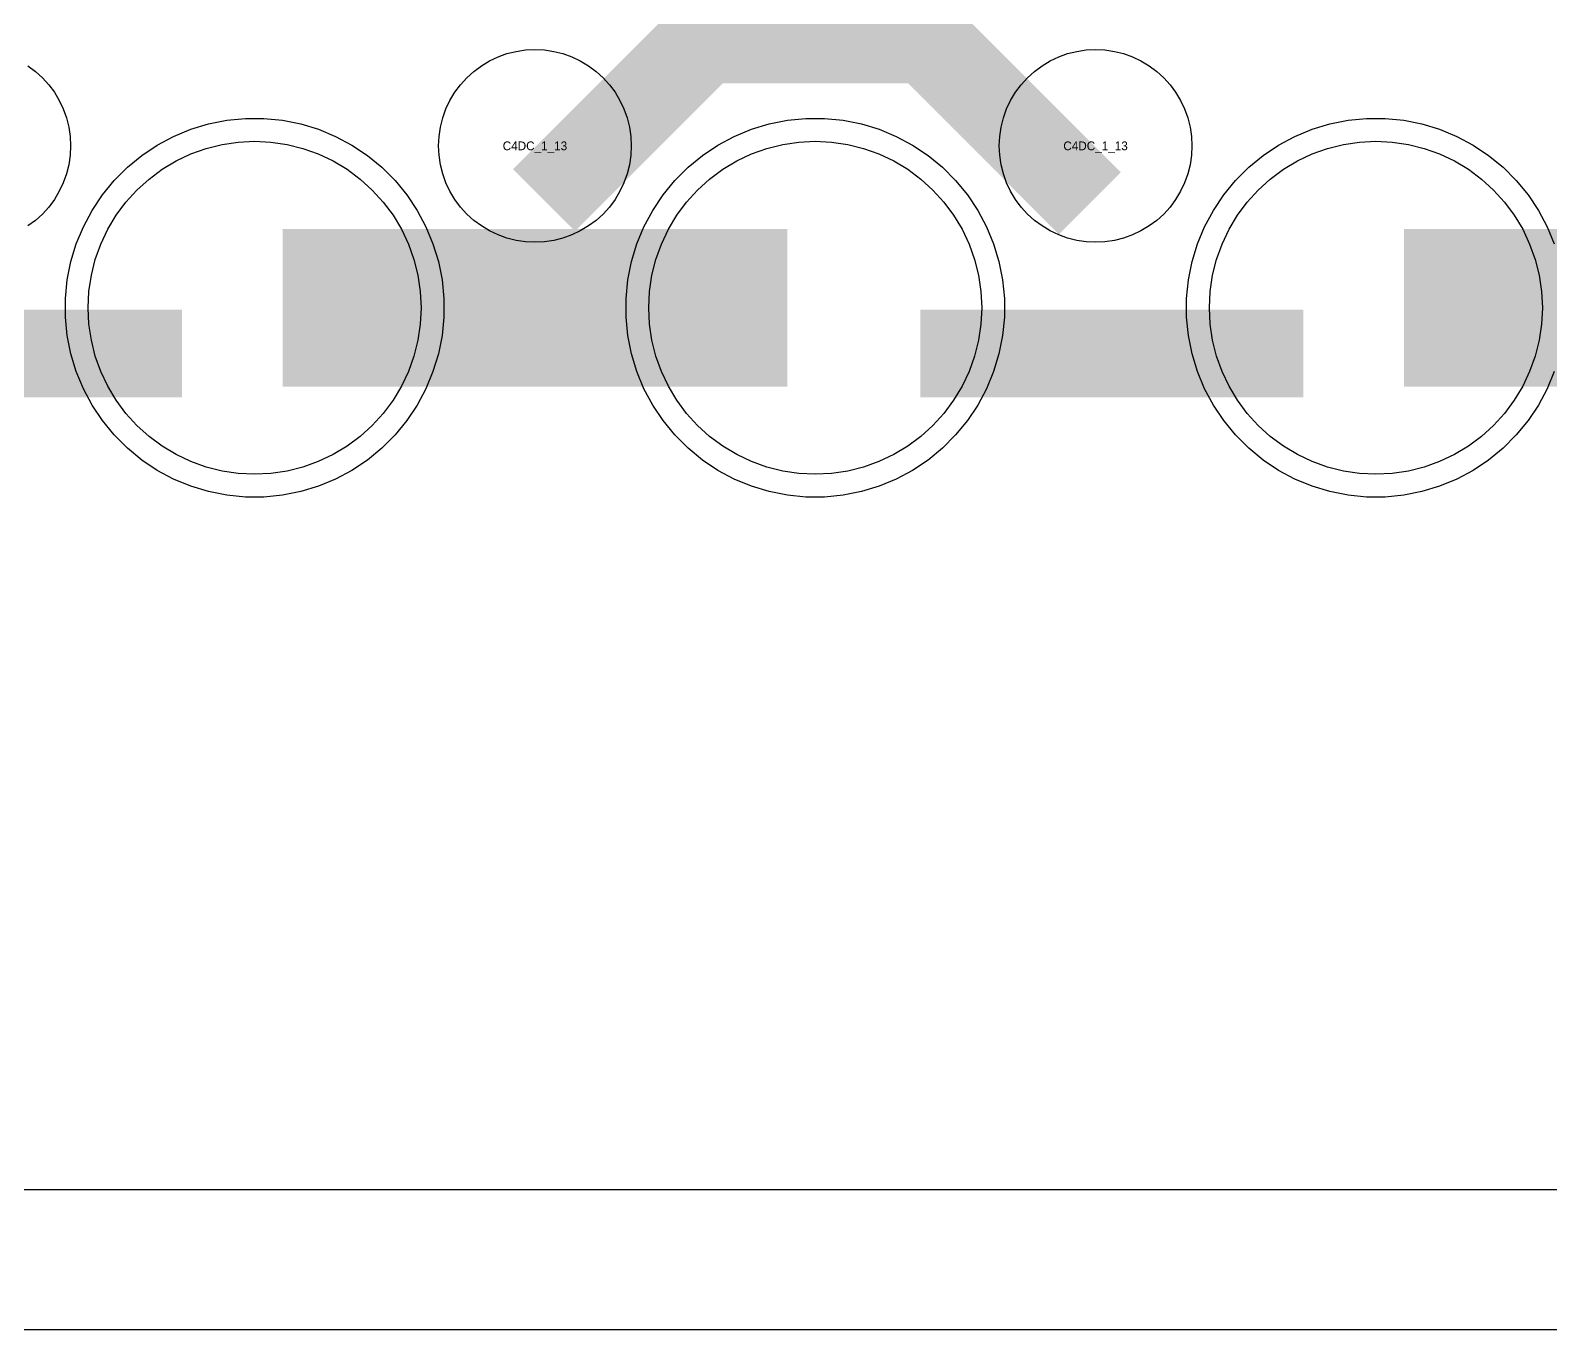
# Model space of a CAD drawing. Extents: x -11880 to 11880, y -14992 to 14992.
# Drawn here: x -7984 to -7550.1, y -14992.5 to -14621.9 of the extents above; entities that cross this region are included whole.
import ezdxf
from ezdxf.enums import TextEntityAlignment as Align

# ---------------------------------------------------------------- set-up
doc = ezdxf.new("R2010")
doc.units = 0
doc.header["$MEASUREMENT"] = 0
for name, color, linetype in [('GDS_775_DT_237', 138, 'CONTINUOUS'), ('OUTLINE', 30, 'CONTINUOUS'), ('RDL1_FS', 34, 'CONTINUOUS'), ('RDL_BS', 160, 'CONTINUOUS')]:
    doc.layers.add(name, color=color, linetype=linetype)

msp = doc.modelspace()

# ---------------------------------------------------------------- linework, layer by layer
at = {"layer": 'OUTLINE'}
for points in [[(-11880, -14992.5), (11880, -14992.5), (11880, 14992.5), (-11880, 14992.5)], [(-11840, -14952.5), (11840, -14952.5), (11840, 14952.5), (-11840, 14952.5)]]:
    msp.add_lwpolyline(points, close=True, dxfattribs=at)
at = {"layer": 'RDL1_FS'}
for points in [[(-7920, -14748.509), (-7924.657, -14748.28), (-7929.268, -14747.596), (-7933.791, -14746.464), (-7938.181, -14744.892), (-7942.395, -14742.9), (-7946.395, -14740.502), (-7950.14, -14737.724), (-7953.594, -14734.594), (-7956.724, -14731.14), (-7959.502, -14727.395), (-7961.9, -14723.395), (-7963.892, -14719.181), (-7965.464, -14714.791), (-7966.596, -14710.268), (-7967.28, -14705.657), (-7967.509, -14701), (-7967.28, -14696.343), (-7966.596, -14691.732), (-7965.464, -14687.209), (-7963.892, -14682.819), (-7961.9, -14678.605), (-7959.502, -14674.605), (-7956.724, -14670.86), (-7953.594, -14667.406), (-7950.14, -14664.276), (-7946.395, -14661.498), (-7942.395, -14659.1), (-7938.181, -14657.108), (-7933.791, -14655.536), (-7929.268, -14654.404), (-7924.657, -14653.72), (-7920, -14653.491), (-7915.343, -14653.72), (-7910.732, -14654.404), (-7906.209, -14655.536), (-7901.819, -14657.108), (-7897.605, -14659.1), (-7893.605, -14661.498), (-7889.86, -14664.276), (-7886.406, -14667.406), (-7883.276, -14670.86), (-7880.498, -14674.605), (-7878.1, -14678.605), (-7876.108, -14682.819), (-7874.536, -14687.209), (-7873.404, -14691.732), (-7872.72, -14696.343), (-7872.491, -14701), (-7872.72, -14705.657), (-7873.404, -14710.268), (-7874.536, -14714.791), (-7876.108, -14719.181), (-7878.1, -14723.395), (-7880.498, -14727.395), (-7883.276, -14731.14), (-7886.406, -14734.594), (-7889.86, -14737.724), (-7893.605, -14740.502), (-7897.605, -14742.9), (-7901.819, -14744.892), (-7906.209, -14746.464), (-7910.732, -14747.596), (-7915.343, -14748.28)], [(-7760, -14748.509), (-7764.657, -14748.28), (-7769.268, -14747.596), (-7773.791, -14746.464), (-7778.181, -14744.892), (-7782.395, -14742.9), (-7786.395, -14740.502), (-7790.14, -14737.724), (-7793.594, -14734.594), (-7796.724, -14731.14), (-7799.502, -14727.395), (-7801.9, -14723.395), (-7803.892, -14719.181), (-7805.464, -14714.791), (-7806.596, -14710.268), (-7807.28, -14705.657), (-7807.509, -14701), (-7807.28, -14696.343), (-7806.596, -14691.732), (-7805.464, -14687.209), (-7803.892, -14682.819), (-7801.9, -14678.605), (-7799.502, -14674.605), (-7796.724, -14670.86), (-7793.594, -14667.406), (-7790.14, -14664.276), (-7786.395, -14661.498), (-7782.395, -14659.1), (-7778.181, -14657.108), (-7773.791, -14655.536), (-7769.268, -14654.404), (-7764.657, -14653.72), (-7760, -14653.491), (-7755.343, -14653.72), (-7750.732, -14654.404), (-7746.209, -14655.536), (-7741.819, -14657.108), (-7737.605, -14659.1), (-7733.605, -14661.498), (-7729.86, -14664.276), (-7726.406, -14667.406), (-7723.276, -14670.86), (-7720.498, -14674.605), (-7718.1, -14678.605), (-7716.108, -14682.819), (-7714.536, -14687.209), (-7713.404, -14691.732), (-7712.72, -14696.343), (-7712.491, -14701), (-7712.72, -14705.657), (-7713.404, -14710.268), (-7714.536, -14714.791), (-7716.108, -14719.181), (-7718.1, -14723.395), (-7720.498, -14727.395), (-7723.276, -14731.14), (-7726.406, -14734.594), (-7729.86, -14737.724), (-7733.605, -14740.502), (-7737.605, -14742.9), (-7741.819, -14744.892), (-7746.209, -14746.464), (-7750.732, -14747.596), (-7755.343, -14748.28)], [(-7600, -14748.509), (-7604.657, -14748.28), (-7609.268, -14747.596), (-7613.791, -14746.464), (-7618.181, -14744.892), (-7622.395, -14742.9), (-7626.395, -14740.502), (-7630.14, -14737.724), (-7633.594, -14734.594), (-7636.724, -14731.14), (-7639.502, -14727.395), (-7641.9, -14723.395), (-7643.892, -14719.181), (-7645.464, -14714.791), (-7646.596, -14710.268), (-7647.28, -14705.657), (-7647.509, -14701), (-7647.28, -14696.343), (-7646.596, -14691.732), (-7645.464, -14687.209), (-7643.892, -14682.819), (-7641.9, -14678.605), (-7639.502, -14674.605), (-7636.724, -14670.86), (-7633.594, -14667.406), (-7630.14, -14664.276), (-7626.395, -14661.498), (-7622.395, -14659.1), (-7618.181, -14657.108), (-7613.791, -14655.536), (-7609.268, -14654.404), (-7604.657, -14653.72), (-7600, -14653.491), (-7595.343, -14653.72), (-7590.732, -14654.404), (-7586.209, -14655.536), (-7581.819, -14657.108), (-7577.605, -14659.1), (-7573.605, -14661.498), (-7569.86, -14664.276), (-7566.406, -14667.406), (-7563.276, -14670.86), (-7560.498, -14674.605), (-7558.1, -14678.605), (-7556.108, -14682.819), (-7554.536, -14687.209), (-7553.404, -14691.732), (-7552.72, -14696.343), (-7552.491, -14701), (-7552.72, -14705.657), (-7553.404, -14710.268), (-7554.536, -14714.791), (-7556.108, -14719.181), (-7558.1, -14723.395), (-7560.498, -14727.395), (-7563.276, -14731.14), (-7566.406, -14734.594), (-7569.86, -14737.724), (-7573.605, -14740.502), (-7577.605, -14742.9), (-7581.819, -14744.892), (-7586.209, -14746.464), (-7590.732, -14747.596), (-7595.343, -14748.28)]]:
    msp.add_lwpolyline(points, close=True, dxfattribs=at)
for points in [[(-7911.998, -14701, 45, 45, 0), (-7839.998, -14701, 45, 45, 0)], [(-7839.998, -14701, 45, 45, 0), (-7767.998, -14701, 45, 45, 0)], [(-7591.998, -14701, 45, 45, 0), (-7519.998, -14701, 45, 45, 0)]]:
    msp.add_lwpolyline(points, format="xyseb", dxfattribs=at)
at = {"layer": 'RDL_BS'}
for points in [[(-7837.438, -14670.314, 25, 25, 0), (-7791.623, -14624.499, 25, 25, 0), (-7758.07, -14624.499, 25, 25, 0)], [(-7681.599, -14671.213, 25, 25, 0), (-7728.313, -14624.499, 25, 25, 0), (-7758.071, -14624.499, 25, 25, 0)], [(-8049.984, -14714.013, 25, 25, 0), (-7940.719, -14714.013, 25, 25, 0)], [(-7729.984, -14714.013, 25, 25, 0), (-7620.719, -14714.013, 25, 25, 0)]]:
    msp.add_lwpolyline(points, format="xyseb", dxfattribs=at)
for points in [[(-7840, -14682.306), (-7842.693, -14682.174), (-7845.365, -14681.778), (-7847.984, -14681.121), (-7850.519, -14680.214), (-7852.956, -14679.062), (-7855.28, -14677.669), (-7857.443, -14676.066), (-7859.442, -14674.254), (-7861.254, -14672.255), (-7862.857, -14670.092), (-7864.25, -14667.768), (-7865.402, -14665.331), (-7866.309, -14662.796), (-7866.966, -14660.177), (-7867.362, -14657.505), (-7867.494, -14654.812), (-7867.362, -14652.119), (-7866.966, -14649.447), (-7866.309, -14646.828), (-7865.402, -14644.293), (-7864.25, -14641.856), (-7862.857, -14639.532), (-7861.254, -14637.369), (-7859.442, -14635.37), (-7857.443, -14633.558), (-7855.28, -14631.955), (-7852.956, -14630.562), (-7850.519, -14629.41), (-7847.984, -14628.503), (-7845.365, -14627.846), (-7842.693, -14627.45), (-7840, -14627.318), (-7837.307, -14627.45), (-7834.635, -14627.846), (-7832.016, -14628.503), (-7829.481, -14629.41), (-7827.044, -14630.562), (-7824.72, -14631.955), (-7822.557, -14633.558), (-7820.558, -14635.37), (-7818.746, -14637.369), (-7817.143, -14639.532), (-7815.75, -14641.856), (-7814.598, -14644.293), (-7813.691, -14646.828), (-7813.034, -14649.447), (-7812.638, -14652.119), (-7812.506, -14654.812), (-7812.638, -14657.505), (-7813.034, -14660.177), (-7813.691, -14662.796), (-7814.598, -14665.331), (-7815.75, -14667.768), (-7817.143, -14670.092), (-7818.746, -14672.255), (-7820.558, -14674.254), (-7822.557, -14676.066), (-7824.72, -14677.669), (-7827.044, -14679.062), (-7829.481, -14680.214), (-7832.016, -14681.121), (-7834.635, -14681.778), (-7837.307, -14682.174)], [(-7680, -14682.306), (-7682.693, -14682.174), (-7685.365, -14681.778), (-7687.984, -14681.121), (-7690.519, -14680.214), (-7692.956, -14679.062), (-7695.28, -14677.669), (-7697.443, -14676.066), (-7699.442, -14674.254), (-7701.254, -14672.255), (-7702.857, -14670.092), (-7704.25, -14667.768), (-7705.402, -14665.331), (-7706.309, -14662.796), (-7706.966, -14660.177), (-7707.362, -14657.505), (-7707.494, -14654.812), (-7707.362, -14652.119), (-7706.966, -14649.447), (-7706.309, -14646.828), (-7705.402, -14644.293), (-7704.25, -14641.856), (-7702.857, -14639.532), (-7701.254, -14637.369), (-7699.442, -14635.37), (-7697.443, -14633.558), (-7695.28, -14631.955), (-7692.956, -14630.562), (-7690.519, -14629.41), (-7687.984, -14628.503), (-7685.365, -14627.846), (-7682.693, -14627.45), (-7680, -14627.318), (-7677.307, -14627.45), (-7674.635, -14627.846), (-7672.016, -14628.503), (-7669.481, -14629.41), (-7667.044, -14630.562), (-7664.72, -14631.955), (-7662.557, -14633.558), (-7660.558, -14635.37), (-7658.746, -14637.369), (-7657.143, -14639.532), (-7655.75, -14641.856), (-7654.598, -14644.293), (-7653.691, -14646.828), (-7653.034, -14649.447), (-7652.638, -14652.119), (-7652.506, -14654.812), (-7652.638, -14657.505), (-7653.034, -14660.177), (-7653.691, -14662.796), (-7654.598, -14665.331), (-7655.75, -14667.768), (-7657.143, -14670.092), (-7658.746, -14672.255), (-7660.558, -14674.254), (-7662.557, -14676.066), (-7664.72, -14677.669), (-7667.044, -14679.062), (-7669.481, -14680.214), (-7672.016, -14681.121), (-7674.635, -14681.778), (-7677.307, -14682.174)], [(-7922.644, -14755), (-7927.938, -14754.483), (-7933.165, -14753.437), (-7938.205, -14751.906), (-7943.115, -14749.875), (-7947.777, -14747.383), (-7952.191, -14744.436), (-7956.292, -14741.074), (-7960.074, -14737.292), (-7963.436, -14733.191), (-7966.383, -14728.777), (-7968.875, -14724.115), (-7970.906, -14719.205), (-7972.437, -14714.165), (-7973.483, -14708.938), (-7974, -14703.644), (-7974, -14698.356), (-7973.483, -14693.062), (-7972.437, -14687.835), (-7970.906, -14682.795), (-7968.875, -14677.885), (-7966.383, -14673.223), (-7963.436, -14668.809), (-7960.074, -14664.708), (-7956.292, -14660.926), (-7952.191, -14657.564), (-7947.777, -14654.617), (-7943.115, -14652.125), (-7938.205, -14650.094), (-7933.165, -14648.563), (-7927.938, -14647.517), (-7922.644, -14647), (-7917.356, -14647), (-7912.062, -14647.517), (-7906.835, -14648.563), (-7901.795, -14650.094), (-7896.885, -14652.125), (-7892.223, -14654.617), (-7887.809, -14657.564), (-7883.708, -14660.926), (-7879.926, -14664.708), (-7876.564, -14668.809), (-7873.617, -14673.223), (-7871.125, -14677.885), (-7869.094, -14682.795), (-7867.563, -14687.835), (-7866.517, -14693.062), (-7866, -14698.356), (-7866, -14703.644), (-7866.517, -14708.938), (-7867.563, -14714.165), (-7869.094, -14719.205), (-7871.125, -14724.115), (-7873.617, -14728.777), (-7876.564, -14733.191), (-7879.926, -14737.292), (-7883.708, -14741.074), (-7887.809, -14744.436), (-7892.223, -14747.383), (-7896.885, -14749.875), (-7901.795, -14751.906), (-7906.835, -14753.437), (-7912.062, -14754.483), (-7917.356, -14755)], [(-7762.644, -14755), (-7767.938, -14754.483), (-7773.165, -14753.437), (-7778.205, -14751.906), (-7783.115, -14749.875), (-7787.777, -14747.383), (-7792.191, -14744.436), (-7796.292, -14741.074), (-7800.074, -14737.292), (-7803.436, -14733.191), (-7806.383, -14728.777), (-7808.875, -14724.115), (-7810.906, -14719.205), (-7812.437, -14714.165), (-7813.483, -14708.938), (-7814, -14703.644), (-7814, -14698.356), (-7813.483, -14693.062), (-7812.437, -14687.835), (-7810.906, -14682.795), (-7808.875, -14677.885), (-7806.383, -14673.223), (-7803.436, -14668.809), (-7800.074, -14664.708), (-7796.292, -14660.926), (-7792.191, -14657.564), (-7787.777, -14654.617), (-7783.115, -14652.125), (-7778.205, -14650.094), (-7773.165, -14648.563), (-7767.938, -14647.517), (-7762.644, -14647), (-7757.356, -14647), (-7752.062, -14647.517), (-7746.835, -14648.563), (-7741.795, -14650.094), (-7736.885, -14652.125), (-7732.223, -14654.617), (-7727.809, -14657.564), (-7723.708, -14660.926), (-7719.926, -14664.708), (-7716.564, -14668.809), (-7713.617, -14673.223), (-7711.125, -14677.885), (-7709.094, -14682.795), (-7707.563, -14687.835), (-7706.517, -14693.062), (-7706, -14698.356), (-7706, -14703.644), (-7706.517, -14708.938), (-7707.563, -14714.165), (-7709.094, -14719.205), (-7711.125, -14724.115), (-7713.617, -14728.777), (-7716.564, -14733.191), (-7719.926, -14737.292), (-7723.708, -14741.074), (-7727.809, -14744.436), (-7732.223, -14747.383), (-7736.885, -14749.875), (-7741.795, -14751.906), (-7746.835, -14753.437), (-7752.062, -14754.483), (-7757.356, -14755)]]:
    msp.add_lwpolyline(points, close=True, dxfattribs=at)
for points in [[(-7984.72, -14631.955), (-7982.557, -14633.558), (-7980.558, -14635.37), (-7978.746, -14637.369), (-7977.143, -14639.532), (-7975.75, -14641.856), (-7974.598, -14644.293), (-7973.691, -14646.828), (-7973.034, -14649.447), (-7972.638, -14652.119), (-7972.506, -14654.812), (-7972.638, -14657.505), (-7973.034, -14660.177), (-7973.691, -14662.796), (-7974.598, -14665.331), (-7975.75, -14667.768), (-7977.143, -14670.092), (-7978.746, -14672.255), (-7980.558, -14674.254), (-7982.557, -14676.066), (-7984.72, -14677.669)], [(-7549.094, -14719.205), (-7551.125, -14724.115), (-7553.617, -14728.777), (-7556.564, -14733.191), (-7559.926, -14737.292), (-7563.708, -14741.074), (-7567.809, -14744.436), (-7572.223, -14747.383), (-7576.885, -14749.875), (-7581.795, -14751.906), (-7586.835, -14753.437), (-7592.062, -14754.483), (-7597.356, -14755), (-7602.644, -14755), (-7607.938, -14754.483), (-7613.165, -14753.437), (-7618.205, -14751.906), (-7623.115, -14749.875), (-7627.777, -14747.383), (-7632.191, -14744.436), (-7636.292, -14741.074), (-7640.074, -14737.292), (-7643.436, -14733.191), (-7646.383, -14728.777), (-7648.875, -14724.115), (-7650.906, -14719.205), (-7652.437, -14714.165), (-7653.483, -14708.938), (-7654, -14703.644), (-7654, -14698.356), (-7653.483, -14693.062), (-7652.437, -14687.835), (-7650.906, -14682.795), (-7648.875, -14677.885), (-7646.383, -14673.223), (-7643.436, -14668.809), (-7640.074, -14664.708), (-7636.292, -14660.926), (-7632.191, -14657.564), (-7627.777, -14654.617), (-7623.115, -14652.125), (-7618.205, -14650.094), (-7613.165, -14648.563), (-7607.938, -14647.517), (-7602.644, -14647), (-7597.356, -14647), (-7592.062, -14647.517), (-7586.835, -14648.563), (-7581.795, -14650.094), (-7576.885, -14652.125), (-7572.223, -14654.617), (-7567.809, -14657.564), (-7563.708, -14660.926), (-7559.926, -14664.708), (-7556.564, -14668.809), (-7553.617, -14673.223), (-7551.125, -14677.885), (-7549.094, -14682.795)]]:
    msp.add_lwpolyline(points, dxfattribs=at)

# ---------------------------------------------------------------- texts
at = {"layer": 'GDS_775_DT_237'}
for p in [(-7840, -14654.812), (-7840, -14654.812), (-7680, -14654.812), (-7680, -14654.812)]:
    msp.add_text('C4DC_1_13', height=2.5, dxfattribs=at).set_placement(p, align=Align.MIDDLE_CENTER)

doc.saveas('drawing.dxf')
